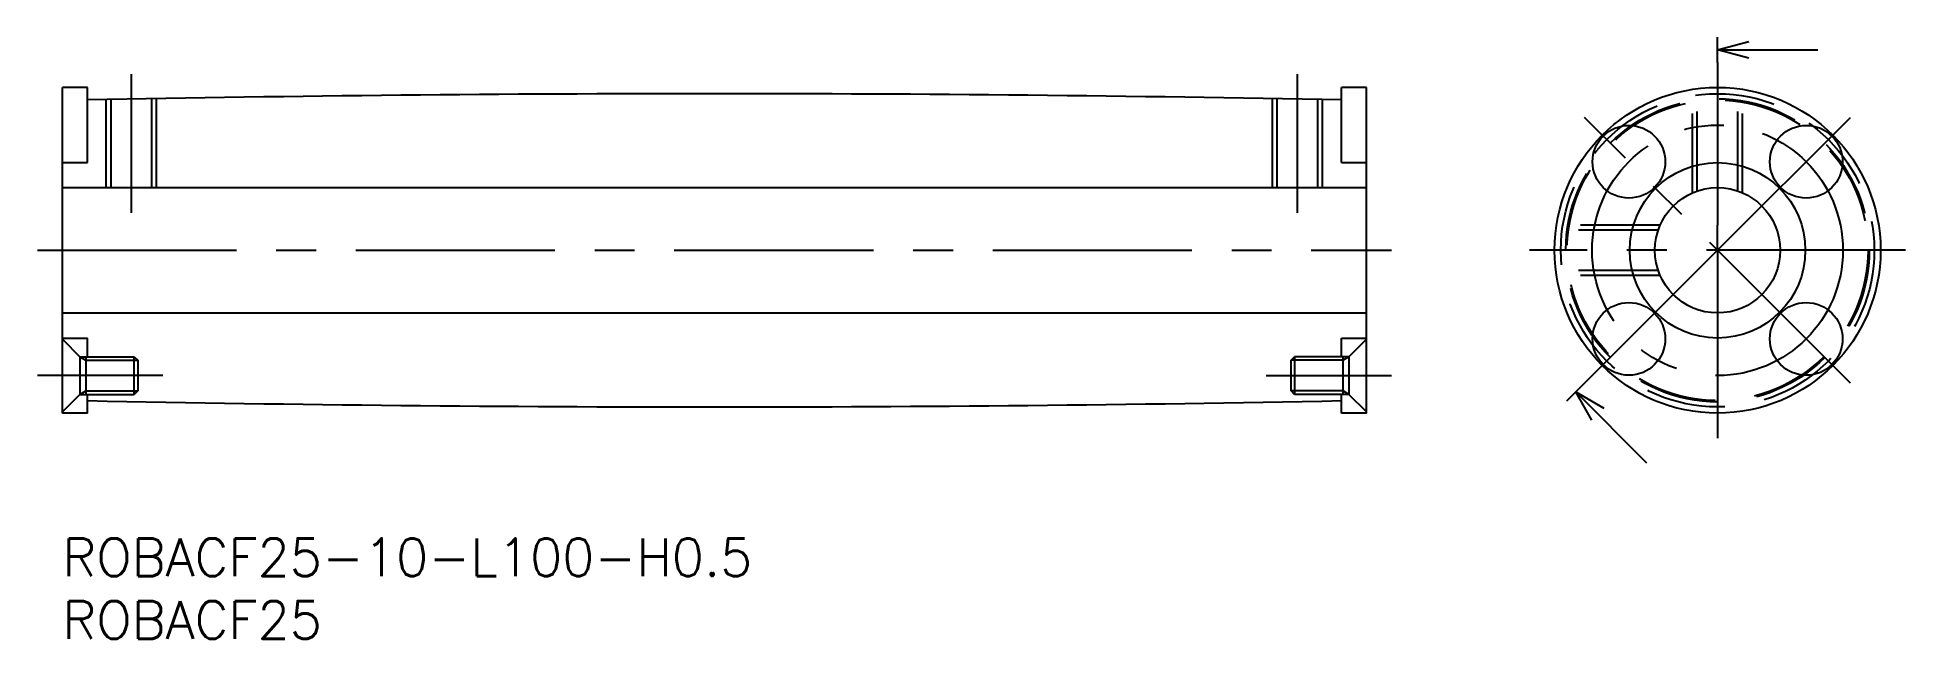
# Model space of a CAD drawing. Extents: x -2 to 147, y -8 to 40.
import ezdxf

# ---------------------------------------------------------------- set-up
doc = ezdxf.new("R2010")
doc.units = 0
doc.header["$LTSCALE"] = 0.5
doc.linetypes.add('CENTER', pattern=[50.8, 31.75, -6.35, 6.35, -6.35])
doc.linetypes.add('DASHED', pattern=[19.05, 12.7, -6.35])
doc.layers.get('0').update_dxf_attribs({"linetype": 'CONTINUOUS'})
for name, color, linetype in [('MSM_CENTER', 1, 'CENTER'), ('MSM_CONTINUOUS', 7, 'CONTINUOUS'), ('MSM_DASHED', 4, 'DASHED'), ('MSM_NARROW', 5, 'CONTINUOUS'), ('MSM_PART_NUMBER', 7, 'CONTINUOUS')]:
    doc.layers.add(name, color=color, linetype=linetype)
doc.styles.get("Standard").update_dxf_attribs({"font": 'txt.shx', "height": 3, "bigfont": 'bigfont.shx'})

msp = doc.modelspace()

# ---------------------------------------------------------------- linework, layer by layer
at = {"color": 0, "linetype": 'BYBLOCK'}
for p, q in [((132, 39), (134.5, 39.67)), ((134.5, 38.33), (132, 39)), ((132, 39), (140, 39)), ((121.98, 9.44), (120.69, 11.69)), ((120.69, 11.69), (122.93, 10.39)), ((120.69, 11.69), (126.34, 6.03))]:
    msp.add_line(p, q, dxfattribs=at)
at = {"layer": 'MSM_CENTER'}
for p, q in [((132, 38), (132, 25)), ((5.5, 26), (5.5, 37.07)), ((98.5, 26), (98.5, 37.07)), ((142.61, 12.39), (121.39, 33.61)), ((132, 23), (142.61, 33.61)), ((-2, 23), (106, 23)), ((147, 23), (117, 23)), ((132, 23), (132, 8)), ((121.39, 12.39), (130.59, 21.59)), ((8, 13), (-2, 13)), ((96, 13), (106, 13))]:
    msp.add_line(p, q, dxfattribs=at)
msp.add_circle((132, 23), 10, dxfattribs=at)
at = {"layer": 'MSM_CONTINUOUS'}
for p, q in [((132, 38), (132, 40)), ((0, 10), (0, 36)), ((2, 36), (0, 36)), ((2, 30), (2, 36)), ((104, 36), (102, 36)), ((102, 30), (102, 36)), ((104, 10), (104, 36)), ((3.88, 28), (3.88, 35.04)), ((7.12, 28), (7.12, 35.1)), ((96.88, 28), (96.88, 35.1)), ((100.12, 28), (100.12, 35.04)), ((0, 30), (2, 30)), ((102, 30), (104, 30)), ((0, 28), (104, 28)), ((132, 23), (132, 25)), ((130.59, 21.59), (132, 23)), ((0, 18), (104, 18)), ((0, 16), (2, 16)), ((0, 15.9), (1.4, 14.5)), ((2, 14.5), (2, 16)), ((102, 16), (104, 16)), ((102, 14.5), (102, 16)), ((104, 15.9), (102.6, 14.5)), ((1.4, 14.5), (5.73, 14.5)), ((1.4, 14.5), (1.4, 11.5)), ((1.87, 14.5), (1.87, 11.5)), ((5.73, 11.5), (5.73, 14.5)), ((5.73, 14.5), (6, 14.23)), ((6, 14.23), (6, 11.77)), ((98, 14.23), (98.27, 14.5)), ((98, 11.77), (98, 14.23)), ((98.27, 14.5), (98.27, 11.5)), ((102.6, 14.5), (98.27, 14.5)), ((102.13, 11.5), (102.13, 14.5)), ((102.6, 14.5), (102.6, 11.5)), ((119.98, 10.98), (121.39, 12.39)), ((0, 10.1), (1.4, 11.5)), ((1.4, 11.5), (5.73, 11.5)), ((2, 10), (2, 11.5)), ((6, 11.77), (5.73, 11.5)), ((98.27, 11.5), (98, 11.77)), ((102.6, 11.5), (98.27, 11.5)), ((102, 10), (102, 11.5)), ((104, 10.1), (102.6, 11.5)), ((2, 10), (0, 10)), ((104, 10), (102, 10))]:
    msp.add_line(p, q, dxfattribs=at)
for centre, radius in [((132, 23), 13), ((124.93, 30.07), 2.9), ((139.07, 30.07), 2.9), ((132, 23), 7), ((132, 23), 5), ((124.93, 15.93), 2.9), ((139.07, 15.93), 2.9)]:
    msp.add_circle(centre, radius, dxfattribs=at)
for centre, start, end in [((52, -2464.75), 88.85412, 91.14588), ((52, 2510.75), 268.85412, 271.14588)]:
    msp.add_arc(centre, 2500.25, start, end, dxfattribs=at)
at = {"layer": 'MSM_DASHED'}
for p, q in [((130, 27.58), (130, 34.94)), ((130.38, 27.73), (130.38, 34.99)), ((133.62, 27.73), (133.62, 34.99)), ((134, 27.58), (134, 34.94)), ((127.27, 24.62), (120.01, 24.62)), ((127.42, 25), (120.06, 25)), ((127.27, 21.38), (120.01, 21.38)), ((127.42, 21), (120.06, 21))]:
    msp.add_line(p, q, dxfattribs=at)
for radius in [12.5, 12.1, 12]:
    msp.add_circle((132, 23), radius, dxfattribs=at)
at = {"layer": 'MSM_NARROW'}
for p, q in [((3.5, 28), (3.5, 35.03)), ((7.5, 28), (7.5, 35.1)), ((96.5, 28), (96.5, 35.1)), ((100.5, 28), (100.5, 35.03)), ((1.4, 14.5), (1.87, 14.23)), ((1.87, 14.23), (6, 14.23)), ((102.13, 14.23), (98, 14.23)), ((102.6, 14.5), (102.13, 14.23)), ((1.4, 11.5), (1.87, 11.77)), ((1.87, 11.77), (6, 11.77)), ((102.13, 11.77), (98, 11.77)), ((102.6, 11.5), (102.13, 11.77))]:
    msp.add_line(p, q, dxfattribs=at)

# ---------------------------------------------------------------- texts
at = {"layer": 'MSM_PART_NUMBER', "linetype": 'CONTINUOUS'}
for s, p in [('ROBACF25-10-L100-H0.5', (0, -3)), ('ROBACF25', (0, -8))]:
    msp.add_text(s, height=3, dxfattribs=at).set_placement(p)

doc.saveas('drawing.dxf')
